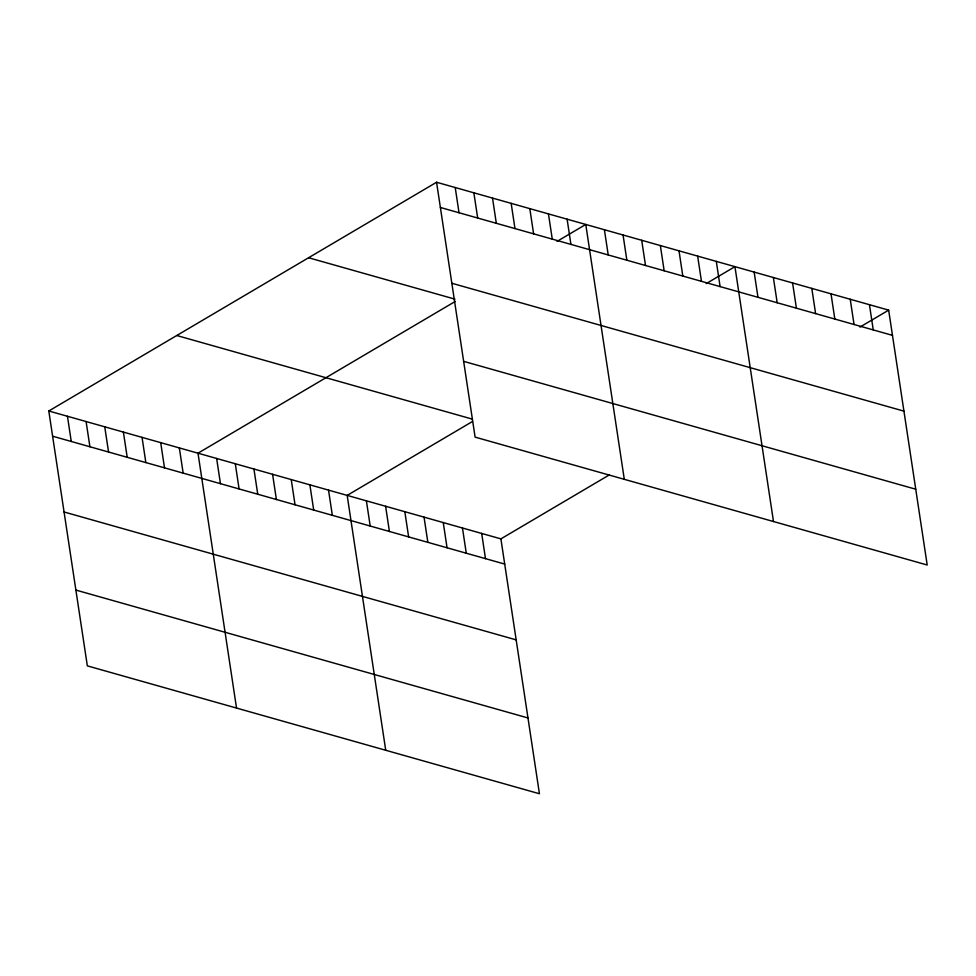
<?xml version="1.0" encoding="UTF-8"?>
<svg xmlns="http://www.w3.org/2000/svg" width="976" height="976" viewBox="0 0 976 976"><rect width="100%" height="100%" fill="white"/><g stroke="black" fill="none" stroke-linecap="round" stroke-linejoin="round"><path stroke-width="1.46" d="M48.8 410.994L500.895 538.874L539.435 793.744L87.34 665.864L48.8 410.994L436.565 182.256L888.66 310.136L927.2 565.006L475.105 437.126L436.565 182.256M455.28 301.425L197.994 453.193L236.534 708.064M557.028 241.401L585.759 224.456L624.298 479.326M472.53 421.461L347.175 495.393L385.727 750.263M706.221 283.601L734.94 266.668L773.492 521.526M500.895 538.874L609.268 474.946M859.929 327.082L888.66 310.136M440.371 207.473L892.467 335.354M451.839 283.26L903.935 411.14M308.599 257.749L454.926 299.132M463.649 361.34L915.744 489.22M176.766 335.512L472.274 419.107M52.606 436.199L504.702 564.079M64.074 511.985L516.17 639.866M75.884 590.077L527.979 717.958M869.445 304.707L873.252 329.912M850.23 299.266L854.037 324.483M831.015 293.837L834.822 319.042M811.8 288.396L815.607 313.613M792.585 282.967L796.404 308.172M773.37 277.538L777.189 302.743M754.155 272.097L757.974 297.302M716.299 261.385L720.105 286.59M697.645 256.115L701.463 281.32M679.003 250.832L682.81 276.049M660.349 245.562L664.156 270.767M641.696 240.291L645.514 265.496M623.054 235.009L626.86 260.214M604.4 229.738L608.219 254.943M567.105 219.185L570.923 244.39M548.451 213.915L552.27 239.12M529.809 208.632L533.616 233.85M511.156 203.362L514.974 228.567M492.514 198.091L496.32 223.297M473.86 192.809L477.679 218.014M455.219 187.538L459.025 212.744M481.68 533.445L485.487 558.65M462.465 528.004L466.272 553.221M443.25 522.575L447.057 547.78M424.035 517.134L427.854 542.351M404.82 511.705L408.639 536.91M385.605 506.263L389.424 531.481M366.39 500.834L370.209 526.04M328.534 490.123L332.34 515.328M309.88 484.852L313.699 510.058M291.238 479.57L295.045 504.775M272.585 474.299L276.403 499.505M253.931 469.017L257.749 494.234M235.289 463.746L239.096 488.952M216.635 458.476L220.454 483.681M179.34 447.923L183.159 473.128M160.698 442.653L164.505 467.858M142.045 437.37L145.851 462.575M123.391 432.1L127.209 457.305M104.749 426.817L108.556 452.034M86.095 421.547L89.914 446.752M67.454 416.276L71.26 441.481"/></g></svg>
